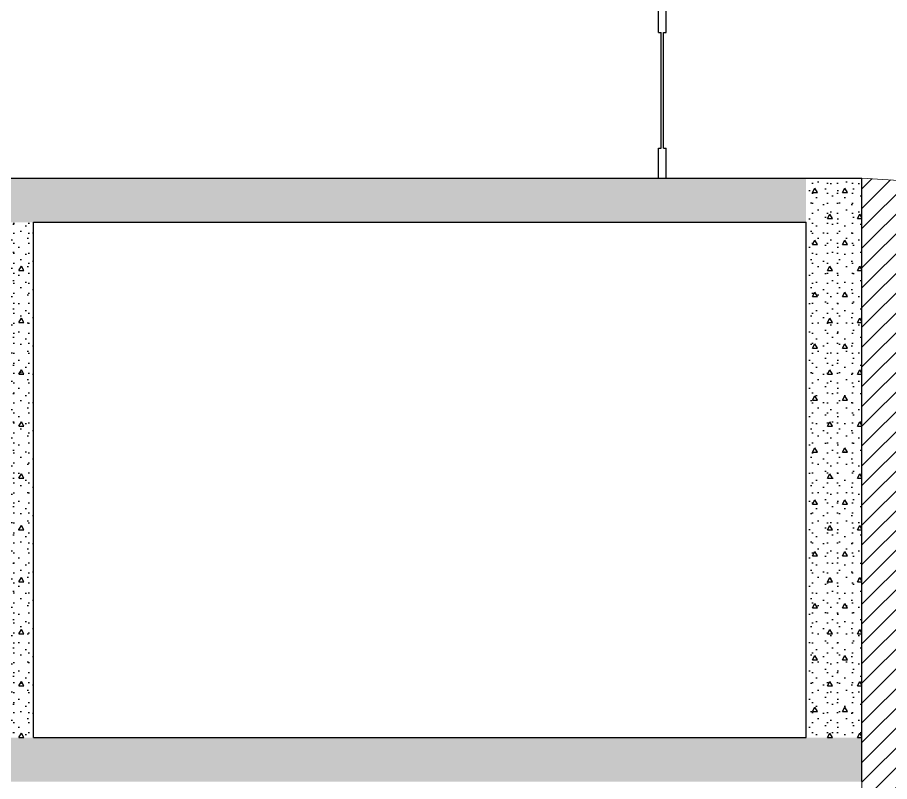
# Model space of a CAD drawing. Header units: millimetres. Extents: x 15 to 2176, y 3 to 641.
# Drawn here: x 1418.6 to 1506, y 88.1 to 164.6 of the extents above; entities that cross this region are included whole.
import ezdxf
from ezdxf.xclip import XClip

# ---------------------------------------------------------------- set-up
doc = ezdxf.new("R2010")
doc.units = ezdxf.units.MM
doc.header["$MEASUREMENT"] = 0
doc.header["$XCLIPFRAME"] = 0
for name, color, linetype in [('A--------P-', 7, 'Continuous'), ('A-01SC-----', 7, 'Continuous'), ('A-01SF-----', 7, 'Continuous'), ('A-27B------', 7, 'Continuous')]:
    doc.layers.add(name, color=color, linetype=linetype)
doc.layers.add('A-L-10--EF-', color=4, linetype='Continuous', lineweight=0)
pattern_1 = [(0, (1499.748, 92.474), (0, 5.19615), [0.5, -2.5]), (0, (1501.248, 95.072), (0, 5.19615), [0.5, -2.5]), (60, (1499.748, 92.474), (-4.5, 2.59808), [0.5, -2.5]), (60, (1502.748, 92.474), (-4.5, 2.59808), [0.5, -2.5]), (120, (1500.248, 92.474), (4.5, 2.59808), [0.5, -2.5]), (120, (1503.248, 92.474), (4.5, 2.59808), [0.5, -2.5]), (0, (1499.7481, 92.9741), (0, 1), [0, -1, 0, -1.5]), (45, (1500.2481, 92.9741), (-0.707107, 0.707107), [0, -0.75, 0, -1.25])]

# ---------------------------------------------------------------- blocks, each defined once
blk = doc.blocks.new('Drawing_3_3', base_point=(1339.37, 329.559))
at = {"layer": 'A-01SC-----', "linetype": 'Continuous'}
h = blk.add_hatch(dxfattribs=at)
h.set_pattern_fill('BETONG__STD__0003', color=256, style=0, pattern_type=2)
h.set_pattern_definition(pattern_1)
h.paths.add_polyline_path([(1497.61, 148.474), (1497.61, 92.474), (1503.21, 92.474), (1503.21, 148.474)])
at = {"layer": 'A-01SF-----', "linetype": 'Continuous'}
h = blk.add_hatch(dxfattribs=at)
h.set_pattern_fill('BETONG__STD__0003', color=256, style=0, pattern_type=2)
h.set_pattern_definition(pattern_1)
h.paths.add_polyline_path([(1497.61, 144.074), (1497.61, 148.474), (1366.479, 148.474), (1366.479, 144.074)])
h = blk.add_hatch(dxfattribs=at)
h.set_pattern_fill('BETONG__STD__0003', color=256, style=0, pattern_type=2)
h.set_pattern_definition(pattern_1)
h.paths.add_polyline_path([(1503.21, 88.074), (1503.21, 92.474), (1366.479, 92.474), (1366.479, 88.074)])
at = {"layer": 'A-27B------', "linetype": 'Continuous'}
h = blk.add_hatch(dxfattribs=at)
h.set_pattern_fill('BETONG__STD__0003', color=256, style=0, pattern_type=2)
h.set_pattern_definition(pattern_1)
h.paths.add_polyline_path([(1420.21, 144.074), (1417.21, 144.074), (1417.21, 92.474), (1420.21, 92.474)])
at = {"layer": 'A-L-10--EF-', "linetype": 'Continuous'}
h = blk.add_hatch(dxfattribs=at)
h.set_pattern_fill('BRANDSÄKRARE_0003', color=256, style=0, pattern_type=2)
h.set_pattern_definition([(45, (1499.7481, 92.4741), (-0.98995, 0.98995), [])])
h.paths.add_polyline_path([(1503.21, 148.474), (1503.21, 18.474), (1583.706, 18.474), (1583.706, 146.474), (1577.183, 146.474), (1559.985, 146.474), (1520.206, 147.462)])
at = {"layer": 'A-01SC-----'}
for p, q in [((1482.81, 163.074), (1482.81, 166.074)), ((1483.61, 163.074), (1483.61, 166.074)), ((1482.81, 163.074), (1483.09, 163.074)), ((1483.09, 151.474), (1483.09, 163.074)), ((1483.33, 151.474), (1483.33, 163.074)), ((1483.33, 163.074), (1483.61, 163.074)), ((1482.81, 151.474), (1483.09, 151.474)), ((1482.81, 148.474), (1482.81, 151.474)), ((1483.33, 151.474), (1483.61, 151.474)), ((1483.61, 148.474), (1483.61, 151.474)), ((1482.81, 148.474), (1483.61, 148.474)), ((1497.61, 148.474), (1503.21, 148.474)), ((1503.21, 92.474), (1503.21, 148.474)), ((1497.61, 92.474), (1497.61, 144.074))]:
    blk.add_line(p, q, dxfattribs=at)
at = {"layer": 'A-01SF-----'}
for p, q in [((1366.479, 148.474), (1497.61, 148.474)), ((1420.21, 144.074), (1497.61, 144.074)), ((1420.21, 92.474), (1497.61, 92.474)), ((1503.21, 88.074), (1503.21, 92.474))]:
    blk.add_line(p, q, dxfattribs=at)
at = {"layer": 'A-27B------'}
blk.add_line((1420.21, 92.474), (1420.21, 144.074), dxfattribs=at)
at = {"layer": 'A-L-10--EF-'}
for p in [(1520.206, 147.462), (1503.21, 18.474)]:
    blk.add_line(p, (1503.21, 148.474), dxfattribs=at)

msp = doc.modelspace()

# ---------------------------------------------------------------- block references
at = {"layer": 'A--------P-'}
ref = msp.add_blockref('Drawing_3_3', (1339.37, 329.559), dxfattribs=at)
XClip(ref).set_block_clipping_path([(1079.1881029319, 18.4741086751), (1599.5527581567, 640.6436337123)])

doc.saveas('drawing.dxf')
